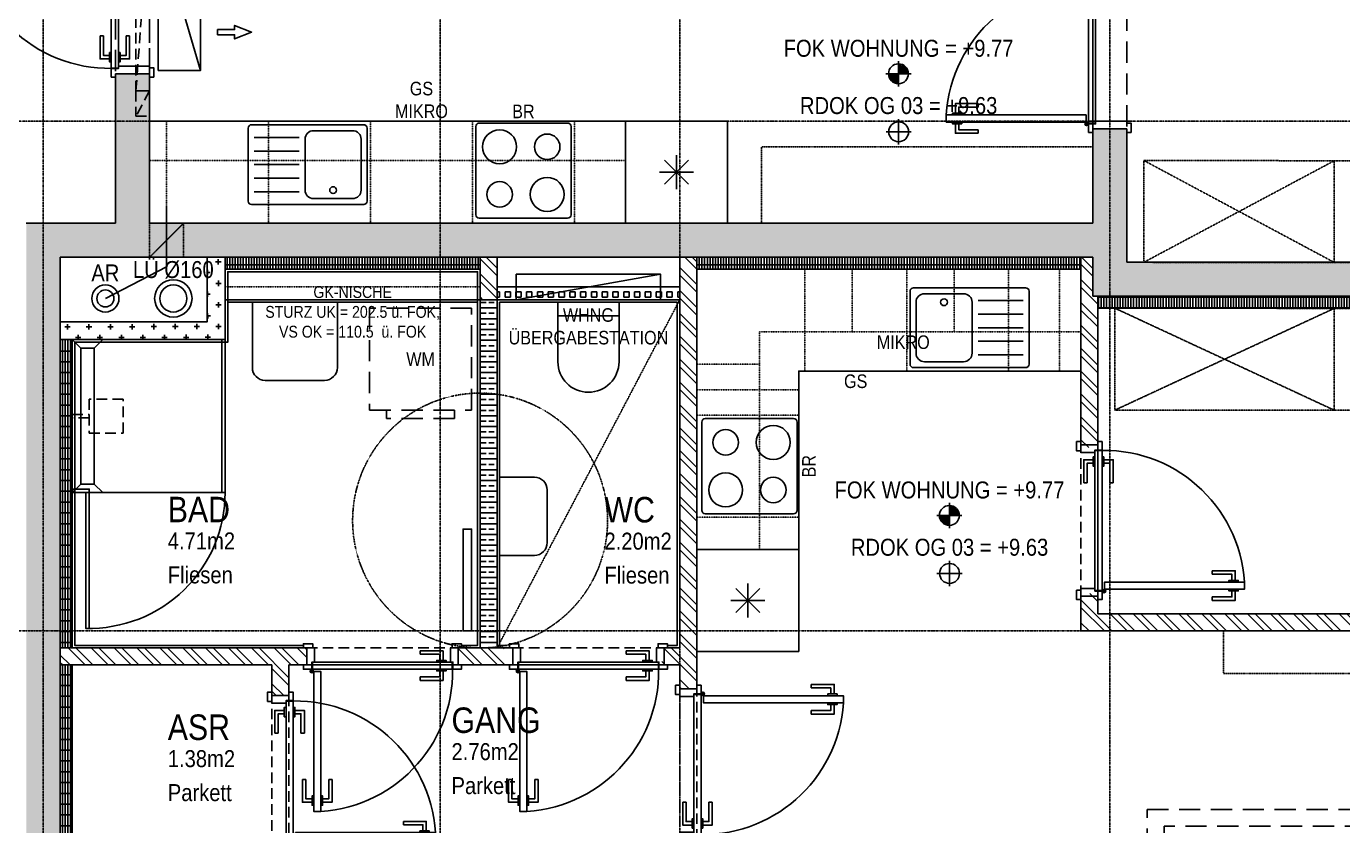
# Model space of a CAD drawing. Header units: millimetres. Extents: x -1798295 to -1733564, y -52013 to 52701.
# Drawn here: x -1761938 to -1754193, y -13888 to -9183 of the extents above; entities that cross this region are included whole.
import ezdxf
from ezdxf.enums import TextEntityAlignment as Align

# ---------------------------------------------------------------- set-up
doc = ezdxf.new("R2010")
doc.units = ezdxf.units.MM
for name, pattern in [('HIDDEN', [0.375, 0.25, -0.125]), ('HIDDEN2', [0.1875, 0.125, -0.0625]), ('STRICHPUNKT', [1, 0.5, -0.25, 0, -0.25])]:
    doc.linetypes.add(name, pattern=pattern)
for name, color, linetype in [('00_HLP---------M0', 6, 'Continuous'), ('00_HLP-G00-L03-M0', 6, 'Continuous'), ('01-ANS-G00-L03-M0', 8, 'Continuous'), ('01-SYM-G00-L03-M0', 8, 'Continuous'), ('01-TXT---------M0', 1, 'Continuous'), ('01-TXT---------PP', 1, 'Continuous'), ('01-TXT-G00-L03-M0', 1, 'Continuous'), ('02-ANS-G00-L03-M0', 8, 'Continuous'), ('02-AXO-G00-L03-M0', 8, 'STRICHPUNKT'), ('02-DIM-G00-L03-ACHSEN', 8, 'Continuous'), ('02-FIL-G00-L03-ORANGE', 40, 'Continuous'), ('02-FIL-G00-L03-STB', 8, 'Continuous'), ('02-FLI-G00-L03-M0', 141, 'Continuous'), ('02-HID---------M0', 8, 'HIDDEN2'), ('02-HID-G00-L03-M0', 8, 'HIDDEN2'), ('02-TWA---------M0', 4, 'Continuous'), ('02-TWA-G00-L03-M0', 4, 'Continuous'), ('02-ZWA---------M0', 2, 'Continuous'), ('02-ZWA-G00-L03-M0', 2, 'Continuous'), ('03-ANS-G00-L03-M0', 8, 'Continuous'), ('03-HID-G00-L03-M0', 8, 'HIDDEN2'), ('03-SYM-G00-L03-M0', 8, 'Continuous'), ('05-STO--------M0', 1, 'Continuous'), ('05-SYM---------M0', 8, 'Continuous'), ('05-SYM--------M0', 8, 'Continuous'), ('05-SYM-G00-L03-M0', 8, 'Continuous'), ('07-BAR-G00-L03-M0', 8, 'HIDDEN2'), ('07-SAN-G00-L03-FBHZG-EVERT', 8, 'Continuous'), ('07-SAN-G00-L03-KLIMA', 8, 'Continuous'), ('07-SAN-G00-L03-Küche', 8, 'Continuous'), ('07-SAN-G00-L03-M0', 8, 'Continuous'), ('07-SYM-G00-L03-M0', 8, 'STRICHPUNKT'), ('07_MOB-G00-L03-M0', 6, 'HIDDEN2')]:
    doc.layers.add(name, color=color, linetype=linetype)
doc.styles.add('ARIAL', font='arial.ttf', dxfattribs={"width": 0.85})
doc.dimstyles.new('pp chromy&schneider', dxfattribs={"dimscale": 0.005, "dimtxt": 25, "dimasz": 10, "dimexe": 0, "dimexo": 0, "dimgap": 5, "dimtad": 1, "dimdec": 1, "dimlfac": 100, "dimrnd": 0.1, "dimzin": 9, "dimdsep": 46, "dimtxsty": 'ARIAL', "dimblk": 'c&s kote', "dimcen": 0, "dimse1": 1, "dimse2": 1, "dimclrd": 8, "dimclrt": 8, "dimadec": 0, "dimazin": 0, "dimtfac": 0.75, "dimtdec": 1, "dimtix": 1, "dimtmove": 2, "dimatfit": 0, "dimldrblk": 'NONE', "dimfxl": 1, "dimtolj": 1, "dimlwd": -1, "dimarcsym": 0})
pattern_1 = [(90, (-1823605.963, -55861.873), (-15.875, -2e-07), []), (180, (-1823605.963, -55861.87), (8e-07, -63.5), [])]
pattern_2 = [(135, (-1823605.96, -55861.87), (-67.35192, -67.35192), []), (135, (-1823605.96, -55816.97), (-67.35192, -67.35192), [])]

# ---------------------------------------------------------------- blocks, each defined once
blk = doc.blocks.new('TÜR-80_10er-WAND')
at = {"layer": '00_HLP---------M0'}
for points in [[(-0.3575, 0.027), (-0.3575, 0.083), (-0.2225, 0.083)], [(-0.2225, 0.063), (-0.2225, 0.083)], [(0.4, 0.017), (-0.4, 0.017)], [(-0.375, 0.017), (-0.375, 0.027), (-0.32, 0.027), (-0.32, 0.017)], [(-0.3375, 0.027), (-0.3375, 0.063), (-0.2225, 0.063)], [(-0.375, -0.025), (-0.375, -0.035), (-0.32, -0.035), (-0.32, -0.025)], [(-0.3575, -0.035), (-0.3575, -0.091), (-0.2225, -0.091)], [(-0.3375, -0.035), (-0.3375, -0.071), (-0.2225, -0.071)], [(-0.2225, -0.071), (-0.2225, -0.091)]]:
    blk.add_lwpolyline(points, dxfattribs=at)
blk.add_lwpolyline([(0.4115, -0.025), (-0.4115, -0.025), (-0.4115, -0.025), (-0.4115, 0.017), (0.4115, 0.017)], close=True, dxfattribs=at)
at = {"layer": '02-HID---------M0', "ltscale": 0.5}
for points in [[(0.445, 0.1), (-0.445, 0.1)], [(-0.445, 0), (0.445, 0)]]:
    blk.add_lwpolyline(points, dxfattribs=at)
at = {"layer": '02-ZWA---------M0'}
for points in [[(-0.445, 0.1), (-0.445, 0)], [(0.445, 0.1), (0.445, 0)]]:
    blk.add_lwpolyline(points, dxfattribs=at)
at = {"layer": '05-STO--------M0'}
for points in [[(-0.465, 0.1), (-0.465, 0.125), (-0.41, 0.125), (-0.41, 0.1), (-0.4, 0.1), (-0.4, 0.017), (-0.415, 0.017), (-0.415, -0.025), (-0.465, -0.025), (-0.465, 0)], [(0.465, 0.1), (0.465, 0.125), (0.41, 0.125), (0.41, 0.1), (0.4, 0.1), (0.4, 0.017), (0.415, 0.017), (0.415, -0.025), (0.465, -0.025), (0.465, 0)]]:
    blk.add_lwpolyline(points, dxfattribs=at)
at = {"layer": '05-SYM---------M0'}
for points in [[(0.352, -0.8085), (0.296, -0.8085), (0.296, -0.6735)], [(0.316, -0.6735), (0.296, -0.6735)], [(0.352, -0.7885), (0.316, -0.7885), (0.316, -0.6735)], [(0.414, -0.8085), (0.47, -0.8085), (0.47, -0.6735)], [(0.414, -0.7885), (0.45, -0.7885), (0.45, -0.6735)], [(0.45, -0.6735), (0.47, -0.6735)], [(0.362, -0.826), (0.352, -0.826), (0.352, -0.771), (0.362, -0.771)], [(0.404, -0.826), (0.414, -0.826), (0.414, -0.771), (0.404, -0.771)]]:
    blk.add_lwpolyline(points, dxfattribs=at)
at = {"layer": '05-SYM--------M0'}
blk.add_lwpolyline([(0.404, -0.0395), (0.404, -0.8625), (0.404, -0.8625), (0.362, -0.8625), (0.362, -0.0395)], close=True, dxfattribs=at)
for points in [[(0.41, -0.036), (0.42, -0.036)], [(0.415, -0.031), (0.415, -0.041)]]:
    blk.add_lwpolyline(points, dxfattribs=at)
blk.add_circle((0.415, -0.036), 0.01, dxfattribs=at)
blk.add_arc((0.415, -0.036), 0.8282, 176.33088, 266.33088, dxfattribs=at)
blk = doc.blocks.new('01-SQM')
at = {"layer": '01-TXT---------M0', "color": 1, "style": 'ARIAL', "width": 0.85}
blk.add_attdef('ROOM', (0, 0), '', height=0.15, dxfattribs=at)
blk.add_attdef('AREA', text='', height=0.1, dxfattribs=at).set_placement((0, -0.06), align=Align.TOP_LEFT)
at = {"layer": '01-TXT---------PP', "color": 1, "style": 'ARIAL', "width": 0.85}
blk.add_attdef('NR', text='', height=0.15, dxfattribs=at).set_placement((-0.1173, 0), align=Align.RIGHT)
blk.add_attdef('FLOOR', text='', height=0.1, dxfattribs=at).set_placement((0, -0.26), align=Align.TOP_LEFT)
blk = doc.blocks.new('TÜR-80_20er-WAND')
at = {"layer": '00_HLP---------M0'}
for points in [[(-0.3575, 0.045), (-0.3575, 0.101), (-0.2225, 0.101)], [(-0.3375, 0.045), (-0.3375, 0.081), (-0.2225, 0.081)], [(-0.2225, 0.081), (-0.2225, 0.101)], [(-0.375, 0.035), (-0.375, 0.045), (-0.32, 0.045), (-0.32, 0.035)], [(0.4, -0.007), (-0.4, -0.007)], [(-0.375, -0.007), (-0.375, -0.017), (-0.32, -0.017), (-0.32, -0.007)], [(-0.3575, -0.017), (-0.3575, -0.073), (-0.2225, -0.073)], [(-0.3375, -0.017), (-0.3375, -0.053), (-0.2225, -0.053)], [(-0.2225, -0.053), (-0.2225, -0.073)]]:
    blk.add_lwpolyline(points, dxfattribs=at)
blk.add_lwpolyline([(0.4115, 0.035), (-0.4115, 0.035), (-0.4115, 0.035), (-0.4115, -0.007), (0.4115, -0.007)], close=True, dxfattribs=at)
at = {"layer": '02-HID---------M0'}
for points in [[(0.445, 0.01), (-0.445, 0.01)], [(-0.445, -0.19), (0.445, -0.19)]]:
    blk.add_lwpolyline(points, dxfattribs=at)
at = {"layer": '02-TWA---------M0'}
for points in [[(-0.445, -0.19), (-0.445, 0.01)], [(0.445, -0.19), (0.445, 0.01)]]:
    blk.add_lwpolyline(points, dxfattribs=at)
at = {"layer": '05-STO--------M0'}
for points in [[(-0.465, -0.19), (-0.465, -0.215), (-0.41, -0.215), (-0.41, -0.19), (-0.4, -0.19), (-0.4, -0.007), (-0.415, -0.007), (-0.415, 0.035), (-0.465, 0.035), (-0.465, 0.01)], [(0.465, -0.19), (0.465, -0.215), (0.41, -0.215), (0.41, -0.19), (0.4, -0.19), (0.4, -0.007), (0.415, -0.007), (0.415, 0.035), (0.465, 0.035), (0.465, 0.01)]]:
    blk.add_lwpolyline(points, dxfattribs=at)
at = {"layer": '05-SYM---------M0'}
for points in [[(0.352, 0.8185), (0.296, 0.8185), (0.296, 0.6835)], [(0.352, 0.7985), (0.316, 0.7985), (0.316, 0.6835)], [(0.362, 0.836), (0.352, 0.836), (0.352, 0.781), (0.362, 0.781)], [(0.404, 0.836), (0.414, 0.836), (0.414, 0.781), (0.404, 0.781)], [(0.414, 0.8185), (0.47, 0.8185), (0.47, 0.6835)], [(0.414, 0.7985), (0.45, 0.7985), (0.45, 0.6835)], [(0.316, 0.6835), (0.296, 0.6835)], [(0.45, 0.6835), (0.47, 0.6835)]]:
    blk.add_lwpolyline(points, dxfattribs=at)
at = {"layer": '05-SYM--------M0'}
blk.add_lwpolyline([(0.404, 0.0495), (0.404, 0.8725), (0.404, 0.8725), (0.362, 0.8725), (0.362, 0.0495)], close=True, dxfattribs=at)
for points in [[(0.41, 0.046), (0.42, 0.046)], [(0.415, 0.041), (0.415, 0.051)]]:
    blk.add_lwpolyline(points, dxfattribs=at)
blk.add_circle((0.415, 0.046), 0.01, dxfattribs=at)
blk.add_arc((0.415, 0.046), 0.8282, 93.66912, 183.66912, dxfattribs=at)
blk = doc.blocks.new('03-rar')
blk.add_circle((0, 0), 0.05)
at = {"layer": '01-TXT---------M0', "color": 8, "style": 'ARIAL', "width": 0.85}
blk.add_attdef('RR', text='', height=0.1, dxfattribs=at).set_placement((0, 0.1), align=Align.CENTER)
blk = doc.blocks.new('01-HK1')
for p, q in [((-0.0005, -0.0742), (-0.0005, 0.0742)), ((0.0737, 0), (-0.0747, 0))]:
    blk.add_line(p, q)
blk.add_circle((-0.0005, 0), 0.0586)
for points in [[(-0.0005, 0.0586), (0.0409, 0.0414), (-0.0005, 0)], [(-0.0005, 0), (0.0581, 0), (0.0409, 0.0414)], [(-0.0591, 0), (-0.0419, -0.0414), (-0.0005, 0)], [(-0.0419, -0.0414), (-0.0005, -0.0586), (-0.0005, 0)]]:
    blk.add_solid(points)
at = {"layer": '01-TXT---------M0', "color": 8, "style": 'ARIAL', "width": 0.85}
blk.add_attdef('HEIGHT', text='', height=0.1, dxfattribs=at).set_placement((0, 0.2), align=Align.TOP_CENTER)
blk = doc.blocks.new('07-WT60')
blk.add_lwpolyline([(-0.015, 0.25), (-0.4, 0.25, 0.414214), (-0.475, 0.175), (-0.475, -0.175, 0.414214), (-0.4, -0.25), (-0.015, -0.25)], format="xyb", close=True)
blk = doc.blocks.new('07-WM')
at = {"linetype": 'HIDDEN', "ltscale": 0.5}
blk.add_lwpolyline([(0.05, -0.05), (0.05, -0.65), (0.65, -0.65), (0.65, -0.05)], close=True, dxfattribs=at)
blk.add_lwpolyline([(0.65, -0.15), (0.7, -0.15), (0.7, -0.55), (0.65, -0.55)], dxfattribs=at)
blk = doc.blocks.new('07-Dusche')
for p, q in [((0, 0.9), (0, 0)), ((0.9, 0.9), (0, 0.9)), ((0.9, 0), (0.9, 0.9)), ((0, 0), (0.9, 0))]:
    blk.add_line(p, q)
for points in [[(0, 0.9), (0.9, 0.9), (0.9, 0.88), (0, 0.88)], [(0.05, 0.13), (0, 0.18)], [(0.9, 0.18), (0.85, 0.13)], [(0.9, 0), (0.9, 0.1), (0.88, 0.1), (0.88, 0)], [(0.9, 0.1), (1.7, 0.1), (1.7, 0.08), (0.9, 0.08)], [(0.05, 0.05), (0, 0)], [(0.9, 0), (0.85, 0.05)]]:
    blk.add_lwpolyline(points)
at = {"linetype": 'HIDDEN2', "ltscale": 0.5}
for points in [[(0.35, 0.1), (0.55, 0.1), (0.55, 0.3), (0.35, 0.3)], [(0.44, 0), (0.44, 0.1), (0.46, 0.1), (0.46, 0)]]:
    blk.add_lwpolyline(points, close=True, dxfattribs=at)
blk.add_lwpolyline([(0.85, 0.05), (0.85, 0.13), (0.05, 0.13), (0.05, 0.05), (0.85, 0.05)], close=True)
blk.add_arc((0.9, 0.1), 0.8, 358.56746, 90)
blk = doc.blocks.new('07-WC')
blk.add_lwpolyline([(-0.015, -0.18), (-0.365, -0.18, -1), (-0.365, 0.18, 0), (-0.015, 0.18), (-0.015, -0.18)], format="xyb", close=True)
blk.add_lwpolyline([(-0.095, -0.18), (-0.095, 0.18)])
blk = doc.blocks.new('07-WT-WC')
blk.add_lwpolyline([(1.005, -0.015), (1.005, -0.22, -0.414214), (0.93, -0.295), (0.62, -0.295, -0.414214), (0.545, -0.22), (0.545, -0.015)], format="xyb", close=True)
blk = doc.blocks.new('ECKSOFA')
blk.add_lwpolyline([(1.6, -0.2), (1.6, -0.2), (1.6, -0.2), (0.2, -0.2), (0.2, -2.7), (0.9, -2.7), (0.9, -2.8), (0.1, -2.8), (0.1, -0.1), (1.6, -0.1)], close=True)
for points in [[(1.6, -0.2), (1.7, -0.2)], [(1.7, -0.9), (1.7, -0.2)], [(0.875, -2.7), (0.875, -0.9), (1.7, -0.9)]]:
    blk.add_lwpolyline(points)
at = {"flags": 128}
blk.add_lwpolyline([(1.2, -1.225), (1.7, -1.225), (1.7, -2.225), (1.2, -2.225)], close=True, dxfattribs=at)
blk = doc.blocks.new('01-HK2')
for p, q in [((0.098, 0), (-0.098, 0)), ((0, -0.098), (0, 0.098))]:
    blk.add_line(p, q)
blk.add_circle((0, 0), 0.0773)
at = {"layer": '01-TXT---------M0', "color": 8, "style": 'ARIAL', "width": 0.85}
blk.add_attdef('HEIGHT', text='', height=0.1, rotation=360, dxfattribs=at).set_placement((0, 0.132), align=Align.BOTTOM_CENTER)
blk = doc.blocks.new('c&s kote')
at = {"color": 8}
for p, q in [((0, -2), (0, 2)), ((0, 2), (0, -2)), ((-2, 0), (2, 0)), ((2, 0), (-2, 0))]:
    blk.add_line(p, q, dxfattribs=at)
blk.add_circle((0, 0), 0.5, dxfattribs=at)
blk = doc.blocks.new('*D277')
at = {"layer": '02-DIM-G00-L03-ACHSEN', "color": 8, "transparency": 16777216}
blk.add_arc((-1737493.3, 3998.1), 378.3, 0.00757, 89.99243, dxfattribs=at)
at = {"layer": 'Defpoints', "color": 0, "transparency": 16777216}
for p in [(-1737493.3, 6461.8), (-1737165.8, 4187.3), (-1768782.6, 3998.1), (-1735093.3, 3998.1), (-1737493.3, -28465.6)]:
    blk.add_point(p, dxfattribs=at)
at = {"layer": '02-DIM-G00-L03-ACHSEN', "color": 8, "transparency": 16777216, "xscale": 0.05, "yscale": 0.05, "zscale": 0.05}
for p, rotation in [((-1737493.3, 4376.4), 179.9962138351538), ((-1737115.1, 3998.1), 270.0037875515814)]:
    blk.add_blockref('c&s kote', p, dxfattribs=dict(at, rotation=rotation))
at = {"layer": '02-DIM-G00-L03-ACHSEN', "color": 8, "transparency": 16777216, "insert": (-1737225.8, 4265.7), "char_height": 0.125, "attachment_point": 5, "rotation": 315, "style": 'ARIAL'}
blk.add_mtext('\\A1;90.00°', dxfattribs=at)
blk = doc.blocks.new('_None')
blk = doc.blocks.new('*D278')
at = {"layer": '02-DIM-G00-L03-ACHSEN', "color": 8, "transparency": 16777216}
blk.add_arc((-1765663.3, -25395.2), 946.5, 179.31551, 269.99697, dxfattribs=at)
at = {"layer": 'Defpoints', "color": 0, "transparency": 16777216}
for p in [(-1765663.3, 6461.8), (-1768706, -25358.7), (-1735093.3, -25762.1), (-1766486.8, -25861.9), (-1765663.3, -28465.6)]:
    blk.add_point(p, dxfattribs=at)
at = {"layer": '02-DIM-G00-L03-ACHSEN', "color": 8, "transparency": 16777216, "xscale": 0.05, "yscale": 0.05, "zscale": 0.05}
for p, rotation in [((-1766609.8, -25383.9), 89.31399766154718), ((-1765663.3, -26341.7), 359.998487369845)]:
    blk.add_blockref('c&s kote', p, dxfattribs=dict(at, rotation=rotation))
at = {"layer": '02-DIM-G00-L03-ACHSEN', "color": 8, "transparency": 16777216, "insert": (-1766336.6, -26060.4), "char_height": 0.125, "attachment_point": 5, "rotation": 314.65624, "style": 'ARIAL'}
blk.add_mtext('\\A1;90.69°', dxfattribs=at)
blk = doc.blocks.new('*D279')
at = {"layer": '02-DIM-G00-L03-ACHSEN', "color": 8, "transparency": 16777216}
blk.add_arc((-1737493.3, -25733.3), 916.3, 270.00313, 359.30936, dxfattribs=at)
at = {"layer": 'Defpoints', "color": 0, "transparency": 16777216}
for p in [(-1737493.3, 6461.8), (-1768706, -25358.7), (-1735093.3, -25762.1), (-1737038.4, -26528.6), (-1737493.3, -28465.6)]:
    blk.add_point(p, dxfattribs=at)
at = {"layer": '02-DIM-G00-L03-ACHSEN', "color": 8, "transparency": 16777216, "xscale": 0.05, "yscale": 0.05, "zscale": 0.05}
for p, rotation in [((-1736577.1, -25744.2), 89.31092105198894), ((-1737493.3, -26649.5), 180.0015639796901)]:
    blk.add_blockref('c&s kote', p, dxfattribs=dict(at, rotation=rotation))
at = {"layer": '02-DIM-G00-L03-ACHSEN', "color": 8, "transparency": 16777216, "insert": (-1736849.4, -26385), "char_height": 0.125, "attachment_point": 5, "rotation": 44.65624, "style": 'ARIAL'}
blk.add_mtext('\\A1;89.31°', dxfattribs=at)
blk = doc.blocks.new('Kühlschrank')
blk.add_lwpolyline([(-0.3, 0), (0.3, 0), (0.3, -0.6), (-0.3, -0.6)], close=True)
for points in [[(0.0707, -0.2293), (-0.0707, -0.3707)], [(-0.0707, -0.2293), (0.0707, -0.3707)], [(0, -0.2), (0, -0.4)], [(-0.1, -0.3), (0.1, -0.3)]]:
    blk.add_lwpolyline(points)
blk = doc.blocks.new('kochfeld')
blk.add_lwpolyline([(-0.28, -0.55), (-0.28, -0.03, -0.414214), (-0.26, -0.01), (0.26, -0.01, -0.414214), (0.28, -0.03), (0.28, -0.55, -0.414214), (0.26, -0.57), (-0.26, -0.57, -0.414214)], format="xyb", close=True)
for centre, radius in [((-0.14, -0.15), 0.075), ((0.14, -0.15), 0.1), ((-0.14, -0.43), 0.1), ((0.14, -0.43), 0.075)]:
    blk.add_circle(centre, radius)
blk = doc.blocks.new('Spüle')
for points in [[(0.4, -0.02), (-0.26, -0.02, 0.414214), (-0.28, -0.04), (-0.28, -0.47, 0.414214), (-0.26, -0.49), (0.4, -0.49, 0.414214), (0.42, -0.47), (0.42, -0.04, 0.414214)], [(-0.195, -0.055), (0.035, -0.055, -0.414214), (0.085, -0.105), (0.085, -0.405, -0.414214), (0.035, -0.455), (-0.195, -0.455, -0.414214), (-0.245, -0.405), (-0.245, -0.105, -0.414214)]]:
    blk.add_lwpolyline(points, format="xyb", close=True)
for points in [[(0.12, -0.095), (0.385, -0.095)], [(0.12, -0.175), (0.385, -0.175)], [(0.12, -0.255), (0.385, -0.255)], [(0.12, -0.335), (0.385, -0.335)], [(0.12, -0.415), (0.385, -0.415)]]:
    blk.add_lwpolyline(points)
blk.add_circle((-0.08, -0.405), 0.02)
blk = doc.blocks.new('KLIMAGERÄT')
for points in [[(-0.425, 0), (0.425, 0), (0.425, -0.25), (-0.425, -0.25), (-0.425, 0)], [(-0.215, -0.35), (-0.215, -0.45), (-0.24, -0.45), (-0.2, -0.55), (-0.2, -0.55), (-0.16, -0.45), (-0.185, -0.45), (-0.185, -0.35), (-0.215, -0.35)], [(-0.015, -0.35), (-0.015, -0.45), (-0.04, -0.45), (0, -0.55), (0, -0.55), (0.04, -0.45), (0.015, -0.45), (0.015, -0.35), (-0.015, -0.35)], [(0.215, -0.35), (0.215, -0.45), (0.24, -0.45), (0.2, -0.55), (0.2, -0.55), (0.16, -0.45), (0.185, -0.45), (0.185, -0.35), (0.215, -0.35)]]:
    blk.add_lwpolyline(points, close=True)
blk.add_lwpolyline([(-0.425, -0.25), (0.425, 0)])
blk = doc.blocks.new('WDB_KLIMA-INNEN_STB')
at = {"layer": '02-TWA---------M0', "linetype": 'HIDDEN2', "ltscale": 0.5}
for points in [[(0, 0.545), (0.08, 0.545), (0.08, 0.695), (0, 0.695)], [(0, 0.545), (0, -0.545), (0.08, -0.545), (0.08, 0.545)], [(0, -0.545), (0.08, -0.545), (0.08, -0.745), (0, -0.745)]]:
    blk.add_lwpolyline(points, close=True, dxfattribs=at)
for points in [[(0, 0.545), (0.08, 0.695)], [(0.08, 0.545), (0, -0.545)], [(0, -0.745), (0.08, -0.545)]]:
    blk.add_lwpolyline(points, dxfattribs=at)

msp = doc.modelspace()

# ---------------------------------------------------------------- hatches: boundary and pattern name
at = {"layer": '02-FIL-G00-L03-ORANGE', "true_color": 0x636466}
h = msp.add_hatch(dxfattribs=at)
h.set_pattern_fill('CROSS', color=251, scale=10, angle=197.04654197, style=0)
h.set_pattern_definition([(90.1423, (-1768365.036, 14923.8), (-63.65752, 63.34209), [31.75, -95.25]), (180.1423, (-1768349.2, 14939.717), (-63.34209, -63.65752), [31.75, -95.25])])
h.paths.add_polyline_path([(-1760768.3324, -10541.8724), (-1760873.3324, -10541.8724), (-1760873.3324, -10926.8724), (-1761738.3324, -10926.8724), (-1761738.3323, -11031.8724), (-1760768.3323, -11031.8724)])
h = msp.add_hatch(dxfattribs=at)
h.set_pattern_fill('GRATE', color=251, scale=20, angle=197.04654197, style=0)
h.set_pattern_definition(pattern_1)
h.paths.add_polyline_path([(-1759268.3324, -10541.8723), (-1760768.3324, -10541.8724), (-1760768.3324, -10611.8724), (-1759268.3324, -10611.8723)])
h = msp.add_hatch(dxfattribs=at)
h.set_pattern_fill('ANSI32', color=251, scale=10, angle=197.04654197, style=0)
h.set_pattern_definition(pattern_2)
h.paths.add_polyline_path([(-1759168.3324, -10541.8723), (-1759268.3324, -10541.8723), (-1759268.3324, -10791.8723), (-1759168.3324, -10791.8723)])
h = msp.add_hatch(dxfattribs=at)
h.set_pattern_fill('ANSI32', color=251, scale=10, angle=197.04654197, style=0)
h.set_pattern_definition(pattern_2)
h.paths.add_polyline_path([(-1757993.3324, -10541.8723), (-1758093.3324, -10541.8723), (-1758093.3324, -10791.8723), (-1757993.3324, -10791.8723)])
h = msp.add_hatch(dxfattribs=at)
h.set_pattern_fill('GRATE', color=251, scale=20, angle=197.04654197, style=0)
h.set_pattern_definition(pattern_1)
h.paths.add_polyline_path([(-1755733.3324, -10541.8723), (-1757993.3324, -10541.8723), (-1757993.3324, -10611.8723), (-1755733.3324, -10611.8723)])
h = msp.add_hatch(dxfattribs=at)
h.set_pattern_fill('ANSI32', color=251, scale=10, angle=197.04654197, style=0)
h.set_pattern_definition(pattern_2)
h.paths.add_polyline_path([(-1755633.3324, -10771.8723), (-1755663.3324, -10771.8723), (-1755663.3324, -10541.8723), (-1755733.3324, -10541.8723), (-1755733.3323, -11661.8723), (-1755633.3323, -11661.8723)])
h = msp.add_hatch(dxfattribs=at)
h.set_pattern_fill('SQUARE', color=251, scale=10, angle=197.04654197, style=0)
h.set_pattern_definition([(90, (-1823605.963, -55861.873), (-31.75, -4e-07), [31.75, -31.75]), (180, (-1823605.963, -55861.873), (4e-07, -31.75), [31.75, -31.75])])
h.paths.add_polyline_path([(-1758093.3324, -10716.8723), (-1759168.3324, -10716.8723), (-1759168.3324, -10791.8723), (-1758093.3324, -10791.8723)])
h = msp.add_hatch(dxfattribs=at)
h.set_pattern_fill('BRASS', color=251, scale=10, angle=107.04654197, style=0)
h.set_pattern_definition([(7e-07, (-1823605.963, -55861.87), (-8e-07, 63.5), []), (7e-07, (-1823605.963, -55830.12), (-8e-07, 63.5), [31.75, -15.875])])
h.paths.add_polyline_path([(-1759268.3324, -10791.8723), (-1759268.3323, -12841.8723), (-1759168.3323, -12841.8723), (-1759168.3324, -10791.8723)])
h = msp.add_hatch(dxfattribs=at)
h.set_pattern_fill('ANSI32', color=251, scale=10, angle=197.04654197, style=0)
h.set_pattern_definition(pattern_2)
h.paths.add_polyline_path([(-1757993.3324, -10791.8723), (-1758093.3324, -10791.8723), (-1758093.3323, -12841.8723), (-1758198.3323, -12841.8723), (-1758198.3323, -12941.8723), (-1758093.3323, -12941.8723), (-1758093.3323, -13081.8723), (-1757993.3323, -13081.8723)])
h = msp.add_hatch(dxfattribs=at)
h.set_pattern_fill('GRATE', color=251, scale=20, angle=197.04654197, style=0)
h.set_pattern_definition(pattern_1)
h.paths.add_polyline_path([(-1752473.3324, -10771.8723), (-1755633.3324, -10771.8723), (-1755633.3324, -10841.8723), (-1752543.3324, -10841.8723), (-1752543.3323, -11466.8723), (-1752473.3323, -11466.8723)])
h = msp.add_hatch(dxfattribs=at)
h.set_pattern_fill('GRATE', color=251, scale=20, angle=197.04654197, style=0)
h.set_pattern_definition(pattern_1)
h.paths.add_polyline_path([(-1761668.3323, -11031.8724), (-1761738.3323, -11031.8724), (-1761738.3323, -12841.8724), (-1761668.3323, -12841.8724)])
h = msp.add_hatch(dxfattribs=at)
h.set_pattern_fill('ANSI32', color=251, scale=10, angle=197.04654197, style=0)
h.set_pattern_definition(pattern_2)
h.paths.add_polyline_path([(-1752473.3323, -12641.8723), (-1755633.3323, -12641.8723), (-1755633.3323, -12521.8723), (-1755733.3323, -12521.8723), (-1755733.3323, -12741.8723), (-1752473.3323, -12741.8723)])
h = msp.add_hatch(dxfattribs=at)
h.set_pattern_fill('ANSI32', color=251, scale=10, angle=197.04654197, style=0)
h.set_pattern_definition(pattern_2)
h.paths.add_polyline_path([(-1761738.3323, -12841.8724), (-1761738.3323, -12941.8724), (-1760493.3323, -12941.8724), (-1760493.3323, -13121.8724), (-1760393.3323, -13121.8724), (-1760393.3323, -12941.8724), (-1760288.3323, -12941.8723), (-1760288.3323, -12841.8723)])
h = msp.add_hatch(dxfattribs=at)
h.set_pattern_fill('ANSI32', color=251, scale=10, angle=197.04654197, style=0)
h.set_pattern_definition(pattern_2)
h.paths.add_polyline_path([(-1759126.3323, -12841.8723), (-1759398.3323, -12841.8723), (-1759398.3323, -12941.8723), (-1759126.3323, -12941.8723)])
h = msp.add_hatch(dxfattribs=at)
h.set_pattern_fill('GRATE', color=251, scale=20, angle=197.04654197, style=0)
h.set_pattern_definition(pattern_1)
h.paths.add_polyline_path([(-1761738.3323, -12941.8724), (-1761738.3323, -14116.8724), (-1761668.3323, -14116.8724), (-1761668.3323, -12941.8724)])
at = {"layer": '02-FIL-G00-L03-STB', "true_color": 0x636466}
h = msp.add_hatch(dxfattribs=at)
h.set_pattern_fill('ANSI33', color=251, scale=20, angle=107.04654197, style=0)
h.set_pattern_definition([(45, (-1823605.96, -55861.87), (-89.80256, 89.80256), []), (45, (-1823516.16, -55861.87), (-89.80256, 89.80256), [63.5, -31.75])])
h.paths.add_polyline_path([(-1752273.3324, -9966.8723), (-1752473.3324, -9966.8723), (-1752473.3324, -10571.8723), (-1755463.3324, -10571.8723), (-1755463.3324, -9786.8723), (-1755663.3324, -9786.8723), (-1755663.3324, -10341.8723), (-1761213.3324, -10341.8724), (-1761213.3324, -9461.8724), (-1761413.3324, -9461.8724), (-1761413.3324, -10341.8724), (-1761938.3324, -10341.8724), (-1761938.3323, -16791.8724), (-1763193.3323, -16791.8724), (-1763193.3323, -16915.8724), (-1763193.3323, -16915.8724), (-1763193.3323, -16991.8724), (-1761938.3323, -16991.8724), (-1761938.3323, -18491.8724), (-1760775.8323, -18491.8724), (-1760775.8323, -18415.8723), (-1760775.8323, -18415.8723), (-1760775.8323, -18291.8724), (-1761738.3323, -18291.8724), (-1761738.3324, -10541.8724), (-1755663.3324, -10541.8723), (-1755663.3324, -10771.8723), (-1752473.3324, -10771.8723), (-1752473.3323, -11466.8723), (-1752273.3323, -11466.8723)])

# ---------------------------------------------------------------- linework, layer by layer
at = {"layer": '00_HLP-G00-L03-M0', "color": 251, "true_color": 0x636466}
for centre, radius in [((-1761073.3324, -10784.3724), 110), ((-1761473.3324, -10784.3724), 80)]:
    msp.add_circle(centre, radius, dxfattribs=at)
at = {"layer": '01-ANS-G00-L03-M0', "color": 251, "true_color": 0x636466}
for points in [[(-1755663.3324, -8911.141), (-1755663.3324, -9786.8723)], [(-1755633.3323, -11646.8723), (-1755633.3323, -12536.8723)], [(-1760288.3323, -12941.8723), (-1759398.3323, -12941.8723)], [(-1759075.8323, -12941.8723), (-1758185.8323, -12941.8723)]]:
    msp.add_lwpolyline(points, dxfattribs=at)
at = {"layer": '02-ANS-G00-L03-M0', "color": 251, "true_color": 0x636466}
msp.add_lwpolyline([(-1759268.3324, -10791.8723), (-1760768.3324, -10791.8724)], dxfattribs=at)
at = {"layer": '02-AXO-G00-L03-M0', "color": 251, "true_color": 0x636466}
for points in [[(-1761838.3326, 6461.8258), (-1761838.3321, -28465.616)], [(-1759503.3328, 6461.8258), (-1759503.3324, -28465.616)], [(-1758093.3326, 6461.8258), (-1758093.3321, -28465.616)], [(-1758093.3326, 6461.8258), (-1758093.3321, -28465.616)], [(-1755563.3326, 6461.8259), (-1755563.3321, -28465.6159)], [(-1768705.9639, -9741.8725), (-1735093.3324, -9741.872)], [(-1768705.9638, -12741.8725), (-1735093.3323, -12741.872)]]:
    msp.add_lwpolyline(points, dxfattribs=at)
at = {"layer": '02-FLI-G00-L03-M0', "color": 251, "true_color": 0x636466}
for points in [[(-1760308.3323, -12826.8723), (-1761653.3323, -12826.8724), (-1761653.3323, -11041.8724), (-1760753.3323, -11041.8723), (-1760753.3324, -10626.8724), (-1759283.3324, -10626.8723), (-1759283.3323, -12826.8723), (-1759378.3323, -12826.8723)], [(-1760753.3324, -10806.8724), (-1759283.3324, -10806.8723)], [(-1759108.3323, -12826.8723), (-1759153.3323, -12826.8723), (-1759153.3324, -10806.8723), (-1758108.3323, -10806.8723), (-1758108.3323, -12826.8723), (-1758165.8323, -12826.8723)]]:
    msp.add_lwpolyline(points, dxfattribs=at)
at = {"layer": '02-HID-G00-L03-M0', "color": 251, "true_color": 0x636466}
msp.add_lwpolyline([(-1761213.3324, -10341.8724), (-1761213.3324, -10541.8724), (-1761013.3324, -10541.8724), (-1761013.3324, -10341.8724)], close=True, dxfattribs=at)
msp.add_lwpolyline([(-1761213.3324, -10541.8724), (-1761013.3324, -10341.8724)], dxfattribs=at)
at = {"layer": '02-HID-G00-L03-M0', "color": 251, "ltscale": 0.5, "true_color": 0x636466}
msp.add_lwpolyline([(-1759268.3324, -10716.8723), (-1760768.3324, -10716.8724)], dxfattribs=at)
at = {"layer": '02-TWA-G00-L03-M0', "color": 251, "true_color": 0x636466}
for p, q in [((-1761413.3324, -10341.8724), (-1761413.3324, -9461.8724)), ((-1761213.3324, -10341.8724), (-1761213.3324, -9461.8724)), ((-1761738.3324, -10541.8724), (-1761738.3323, -18291.8724))]:
    msp.add_line(p, q, dxfattribs=at)
for points in [[(-1755663.3324, -10341.8723), (-1755663.3324, -9786.8723)], [(-1755463.3324, -10571.8723), (-1755463.3324, -9786.8723)], [(-1761938.3324, -10341.8724), (-1761413.3324, -10341.8724)], [(-1761213.3324, -10341.8724), (-1755663.3324, -10341.8723)], [(-1761738.3324, -10541.8724), (-1755663.3324, -10541.8723)], [(-1755663.3324, -10771.8723), (-1755663.3324, -10541.8723)], [(-1755463.3324, -10571.8723), (-1752473.3324, -10571.8723)], [(-1755663.3324, -10771.8723), (-1752473.3324, -10771.8723)]]:
    msp.add_lwpolyline(points, dxfattribs=at)
at = {"layer": '02-ZWA-G00-L03-M0', "color": 251, "true_color": 0x636466}
for p, q in [((-1760873.3324, -10921.8724), (-1760873.3324, -10541.8724)), ((-1760768.3324, -10541.8724), (-1760768.3323, -11026.8724)), ((-1759268.3323, -12841.8723), (-1759268.3324, -10541.8723)), ((-1759168.3324, -10541.8723), (-1759168.3324, -10791.8723)), ((-1758093.3324, -10791.8723), (-1758093.3324, -10541.8723)), ((-1757993.3323, -13081.8723), (-1757993.3324, -10541.8723)), ((-1755733.3324, -10541.8723), (-1755733.3323, -11646.8723)), ((-1759168.3324, -10716.8723), (-1758093.3324, -10716.8723)), ((-1759268.3324, -10791.8723), (-1758093.3324, -10791.8723)), ((-1759168.3323, -12841.8723), (-1759168.3324, -10791.8723)), ((-1758093.3324, -10791.8723), (-1758093.3323, -12841.8723)), ((-1755633.3324, -10771.8723), (-1755633.3323, -11646.8723)), ((-1761738.3324, -10921.8724), (-1760873.3324, -10921.8724)), ((-1760768.3323, -11026.8724), (-1761738.3323, -11026.8724)), ((-1761668.3323, -11026.8724), (-1761668.3323, -12841.8724)), ((-1755733.3323, -12536.8723), (-1755733.3323, -12741.8723)), ((-1755633.3323, -12536.8723), (-1755633.3323, -12641.8723)), ((-1755633.3323, -12641.8723), (-1752473.3323, -12641.8723)), ((-1755733.3323, -12741.8723), (-1752473.3323, -12741.8723)), ((-1761738.3323, -12841.8724), (-1760288.3323, -12841.8723)), ((-1759398.3323, -12841.8723), (-1759075.8323, -12841.8723)), ((-1758093.3323, -12841.8723), (-1758185.8323, -12841.8723)), ((-1758185.8323, -12941.8723), (-1758093.3323, -12941.8723))]:
    msp.add_line(p, q, dxfattribs=at)
for points in [[(-1760768.3324, -10611.8724), (-1759268.3324, -10611.8723)], [(-1755733.3324, -10611.8723), (-1757993.3324, -10611.8723)], [(-1755633.3324, -10841.8723), (-1752543.3324, -10841.8723)], [(-1761738.3323, -12941.8724), (-1760493.3323, -12941.8724)], [(-1761668.3323, -14116.8724), (-1761668.3323, -12941.8724)], [(-1760493.3323, -12941.8724), (-1760493.3323, -13121.8724)], [(-1760393.3323, -12941.8724), (-1760288.3323, -12941.8723)], [(-1760393.3323, -12941.8724), (-1760393.3323, -13121.8724)], [(-1759398.3323, -12941.8723), (-1759075.8323, -12941.8723)], [(-1758093.3323, -13081.8723), (-1758093.3323, -12941.8723)], [(-1757993.3323, -13078.8723), (-1757993.3323, -13081.8723)]]:
    msp.add_lwpolyline(points, dxfattribs=at)
at = {"layer": '03-ANS-G00-L03-M0', "color": 251, "true_color": 0x636466}
msp.add_lwpolyline([(-1761738.3323, -10541.8724), (-1761738.3323, -10921.8724), (-1760873.3324, -10921.8724), (-1760873.3324, -10541.8724)], close=True, dxfattribs=at)
at = {"layer": '03-HID-G00-L03-M0', "color": 251, "true_color": 0x636466}
msp.add_lwpolyline([(-1759168.3323, -12841.8723), (-1758093.3324, -10791.8723)], dxfattribs=at)
at = {"layer": '03-SYM-G00-L03-M0', "color": 251, "true_color": 0x636466}
msp.add_lwpolyline([(-1761113.3324, -10241.8724), (-1761113.3324, -10598.8449), (-1761473.3324, -10784.3724)], dxfattribs=at)
at = {"layer": '07-BAR-G00-L03-M0', "color": 251, "true_color": 0x636466}
msp.add_circle((-1759268.3323, -12091.8723), 750, dxfattribs=at)
at = {"layer": '07-SAN-G00-L03-FBHZG-EVERT', "color": 251, "true_color": 0x636466}
msp.add_lwpolyline([(-1759055.8324, -10791.8723), (-1759055.8324, -10641.8723), (-1758205.8324, -10641.8723), (-1758205.8324, -10791.8723)], close=True, dxfattribs=at)
msp.add_lwpolyline([(-1759055.8324, -10791.8723), (-1758205.8324, -10641.8723)], dxfattribs=at)
at = {"layer": '07-SAN-G00-L03-Küche', "color": 251, "linetype": 'HIDDEN2', "ltscale": 0.5, "true_color": 0x636466}
for points in [[(-1761113.3324, -9741.8724), (-1761113.3324, -10341.8724)], [(-1760513.3324, -9741.8724), (-1760513.3324, -10341.8724)], [(-1759913.3324, -9741.8723), (-1759913.3324, -10341.8723)], [(-1759313.3324, -9741.8723), (-1759313.3324, -10341.8723)], [(-1758713.3324, -9741.8723), (-1758713.3324, -10341.8723)], [(-1761213.3324, -9971.8724), (-1758413.3324, -9971.8723)], [(-1757358.3323, -11211.8723), (-1757358.3324, -10611.8723)], [(-1757078.3323, -10981.8723), (-1757078.3324, -10611.8723)], [(-1756758.3323, -11211.8723), (-1756758.3324, -10611.8723)], [(-1756478.3323, -10981.8723), (-1756478.3324, -10611.8723)], [(-1756158.3323, -11211.8723), (-1756158.3324, -10611.8723)], [(-1755858.3323, -11211.8723), (-1755858.3324, -10611.8723)], [(-1757623.3323, -12261.8723), (-1757623.3323, -10981.8723), (-1755733.3323, -10981.8723)], [(-1757993.3323, -11171.8723), (-1757623.3323, -11171.8723)], [(-1757993.3323, -11321.8723), (-1757393.3323, -11321.8723)], [(-1757993.3323, -11471.8723), (-1757393.3323, -11471.8723)], [(-1757993.3323, -12071.8723), (-1757393.3323, -12071.8723)]]:
    msp.add_lwpolyline(points, dxfattribs=at)
at = {"layer": '07-SAN-G00-L03-M0', "color": 251, "true_color": 0x636466}
for points in [[(-1761213.3324, -9741.8724), (-1757813.3324, -9741.8723), (-1757813.3324, -10341.8723)], [(-1757993.3323, -12861.8723), (-1757393.3323, -12861.8723), (-1757393.3323, -11211.8723), (-1757393.3323, -11211.8723), (-1755733.3323, -11211.8723)]]:
    msp.add_lwpolyline(points, dxfattribs=at)
msp.add_lwpolyline([(-1759318.3323, -12741.8723), (-1759318.3323, -12141.8723), (-1759368.3323, -12141.8723), (-1759368.3323, -12741.8723)], close=True, dxfattribs=at)
at = {"layer": '07_MOB-G00-L03-M0', "color": 251, "true_color": 0x636466}
for points in [[(-1757613.3324, -10341.8723), (-1757613.3324, -9891.8723), (-1755663.3324, -9891.8723), (-1755663.3324, -10341.8723), (-1757613.3324, -10341.8723)], [(-1753243.3302, -9975.5978), (-1753243.3302, -10573.6108), (-1755363.3328, -10571.8723), (-1755363.3328, -9972.1599)], [(-1753243.3324, -10843.8592), (-1753243.3323, -11441.8723), (-1755533.3323, -11441.8723), (-1755533.3324, -10841.8723)]]:
    msp.add_lwpolyline(points, close=True, dxfattribs=at)
for points in [[(-1755363.3328, -9972.1599), (-1754243.3298, -10571.8723)], [(-1754242.3603, -9973.9777), (-1755363.3328, -10571.8723)], [(-1754243.3301, -10573.3951), (-1754243.2012, -9975.3821)], [(-1755533.3324, -10841.8723), (-1754243.3323, -11441.8723)], [(-1754242.8127, -10842.992), (-1755533.3323, -11441.8723)], [(-1754243.3323, -11441.6566), (-1754243.2033, -10843.6435)], [(-1754893.3323, -12741.8723), (-1754893.3323, -12991.8723), (-1753093.3323, -12991.8723), (-1753093.3323, -12741.8723), (-1754893.3323, -12741.8723)]]:
    msp.add_lwpolyline(points, dxfattribs=at)

# ---------------------------------------------------------------- block references
at = {"layer": '01-SYM-G00-L03-M0', "color": 251, "true_color": 0x636466, "xscale": 999.9999999999995, "yscale": 999.9999999999995, "zscale": 999.9999999999995, "rotation": 4.19682703787e-05}
for p in [(-1756805.9639, -9461.8723), (-1756506.4743, -12061.8723)]:
    msp.add_blockref('01-HK1', p, dxfattribs=at).add_auto_attribs({'HEIGHT': 'FOK WOHNUNG = +9.77'})
at = {"layer": '01-SYM-G00-L03-M0', "color": 251, "true_color": 0x636466}
ref = msp.add_blockref('01-HK2', (-1756805.4534, -9803.2773), dxfattribs=dict(at, xscale=757.5757580624572, yscale=757.5757580613005, zscale=757.5757580681659, rotation=7.103270536e-07))
ref.add_attrib('HEIGHT', 'RDOK OG 03 = +9.63', dxfattribs={"layer": '01-TXT---------M0', "color": 8, "height": 100, "rotation": 0.00000071, "style": 'ARIAL', "width": 0.85}).set_placement((-1756805.4534, -9729.0585), align=Align.BOTTOM_CENTER)
ref = msp.add_blockref('01-HK2', (-1756505.9638, -12403.2772), dxfattribs=dict(at, xscale=757.5757580624572, yscale=757.5757580613005, zscale=757.5757580681659, rotation=7.103270536e-07))
ref.add_attrib('HEIGHT', 'RDOK OG 03 = +9.63', dxfattribs={"layer": '01-TXT---------M0', "color": 8, "height": 100, "rotation": 0.00000071, "style": 'ARIAL', "width": 0.85}).set_placement((-1756505.9638, -12329.0585), align=Align.BOTTOM_CENTER)
at = {"layer": '01-TXT-G00-L03-M0', "color": 251, "true_color": 0x636466, "xscale": 999.9999999999995, "yscale": 999.9999999999995, "zscale": 999.9999999999995}
for p, rotation, values in [((-1761105.9638, -12101.8724), 6.571202276e-07, {'ROOM': 'BAD', 'AREA': '4.71m2', 'FLOOR': 'Fliesen'}), ((-1758536.5456, -12103.1642), 6.796358067e-07, {'ROOM': 'WC', 'AREA': '2.20m2', 'FLOOR': 'Fliesen'}), ((-1761105.9638, -13383.4929), 6.854317951e-07, {'ROOM': 'ASR', 'AREA': '1.38m2', 'FLOOR': 'Parkett'}), ((-1759436.5456, -13342.2558), 6.86649515e-07, {'ROOM': 'GANG', 'AREA': '2.76m2', 'FLOOR': 'Parkett'})]:
    msp.add_blockref('01-SQM', p, dxfattribs=dict(at, rotation=rotation)).add_auto_attribs(values)
at = {"layer": '03-SYM-G00-L03-M0', "color": 251, "true_color": 0x636466, "xscale": 999.9999999999995, "yscale": 999.9999999999995, "zscale": 999.9999999999995, "rotation": 7.231559865e-07}
msp.add_blockref('03-rar', (-1761473.3324, -10784.3724), dxfattribs=at).add_auto_attribs({'RR': 'AR'})
at = {"layer": '03-SYM-G00-L03-M0', "color": 251, "true_color": 0x636466}
ref = msp.add_blockref('03-rar', (-1761073.3324, -10784.3724), dxfattribs=dict(at, xscale=1600.000000298865, yscale=1600.000000298865, zscale=1600.000000298865, rotation=7.291650447e-07))
ref.add_attrib('RR', 'LÜ %%C160', dxfattribs={"layer": '01-TXT---------M0', "color": 8, "height": 100, "rotation": 0.00000073, "style": 'ARIAL', "oblique": 360, "width": 0.85}).set_placement((-1761073.3324, -10664.3724), align=Align.CENTER)
at = {"layer": '05-SYM-G00-L03-M0', "color": 251, "true_color": 0x636466, "yscale": 999.9999999999995, "zscale": 999.9999999999995}
for name, p, xscale, rotation in [('TÜR-80_20er-WAND', (-1761403.3324, -9016.8724), 999.9999999999995, 90.00000072707948), ('TÜR-80_20er-WAND', (-1755653.3324, -9341.8723), -999.9999999999995, 90.00000065973423), ('TÜR-80_10er-WAND', (-1755633.3323, -12091.8723), -999.9999999999995, 90.00000091573078), ('TÜR-80_10er-WAND', (-1759843.3323, -12941.8723), -999.9999999999995, 9.183302918e-07), ('TÜR-80_10er-WAND', (-1758630.8323, -12941.8723), -999.9999999999995, 9.183302918e-07), ('TÜR-80_10er-WAND', (-1757993.3323, -13526.8723), 999.9999999999995, 90.00000047057479), ('TÜR-80_10er-WAND', (-1760393.3323, -13566.8723), -999.9999999999995, 90.00000091814611)]:
    msp.add_blockref(name, p, dxfattribs=dict(at, xscale=xscale, rotation=rotation))
at = {"layer": '07-SAN-G00-L03-KLIMA', "color": 251, "true_color": 0x636466, "xscale": 999.9999999999995, "yscale": 999.9999999999995, "zscale": 999.9999999999995, "rotation": 90.00000068912561}
msp.add_blockref('KLIMAGERÄT', (-1761163.3324, -9016.8724), dxfattribs=at)
at = {"layer": '07-SAN-G00-L03-Küche', "color": 251, "true_color": 0x636466, "yscale": 999.9999999999995, "zscale": 999.9999999999995}
for name, p, xscale, rotation in [('kochfeld', (-1759013.3324, -9741.8723), -999.9999999999995, 6.756390647e-07), ('Kühlschrank', (-1758113.3324, -9741.8723), 999.9999999999995, 6.914375475e-07), ('Spüle', (-1760213.3324, -9741.8723), -999.9999999999995, 6.741318703e-07), ('Spüle', (-1756458.3323, -11211.8723), -999.9999999999995, 180.000000675447), ('kochfeld', (-1757393.3323, -11771.8723), -999.9999999999995, 270.0000006767378), ('Kühlschrank', (-1757393.3323, -12561.8723), 999.9999999999995, 270.0000006935472)]:
    msp.add_blockref(name, p, dxfattribs=dict(at, xscale=xscale, rotation=rotation))
at = {"layer": '07-SAN-G00-L03-M0', "color": 251, "true_color": 0x636466, "yscale": 999.9999999999995, "zscale": 999.9999999999995}
for name, p, xscale, rotation in [('WDB_KLIMA-INNEN_STB', (-1761213.3324, -9016.8724), 999.9999999999995, 180.0000006568212), ('07-WT60', (-1760358.3324, -10791.8723), 999.9999999999995, 90.00000068780272), ('07-WM', (-1759268.3324, -10791.8723), 999.9999999999995, 270.0000006854271), ('07-WC', (-1758630.8324, -10791.8723), -999.9999999999995, 270.0000007504763), ('07-Dusche', (-1761668.3323, -11026.8724), 999.9999999999995, 270.0000006911996), ('07-WT-WC', (-1759168.3323, -12841.9217), 999.9999999999995, 90.00000073758667)]:
    msp.add_blockref(name, p, dxfattribs=dict(at, xscale=xscale, rotation=rotation))
at = {"layer": '07_MOB-G00-L03-M0', "color": 251, "true_color": 0x636466, "xscale": 999.9999999999995, "yscale": 999.9999999999995, "zscale": 999.9999999999995, "rotation": 270.0000001272397}
msp.add_blockref('ECKSOFA', (-1752543.3323, -13691.8723), dxfattribs=at)

# ---------------------------------------------------------------- texts
at = {"layer": '07-SAN-G00-L03-FBHZG-EVERT', "color": 251, "true_color": 0x636466, "insert": (-1758630.8324, -10841.8723), "char_height": 80, "width": 1165, "attachment_point": 2, "rotation": 0.00000069, "style": 'ARIAL'}
msp.add_mtext('WHNG ÜBERGABESTATION', dxfattribs=at)
at = {"layer": '07-SYM-G00-L03-M0', "color": 251, "true_color": 0x636466, "char_height": 80, "style": 'ARIAL'}
for s, insert, width, attachment_point, rotation in [('GS\\PMIKRO', (-1759613.3324, -9723.5698), 869.726927, 8, 0.00000069), ('BR', (-1759013.3324, -9723.5698), 545.8, 8, 0.00000069), ('MIKRO', (-1756778.3323, -11001.8723), 545.8, 2, 0.00000069), ('GS', (-1757058.3323, -11231.8723), 545.8, 2, 0.00000069), ('BR', (-1757373.3323, -11771.8723), 545.8, 2, 90.00000068)]:
    msp.add_mtext(s, dxfattribs=dict(at, insert=insert, width=width, attachment_point=attachment_point, rotation=rotation))
at = {"layer": '07-SYM-G00-L03-M0', "color": 251, "linetype": 'Continuous', "true_color": 0x636466, "style": 'ARIAL'}
for s, insert, char_height, width, attachment_point, rotation in [('GK-NISCHE \\PSTURZ UK = 202.5 ü. FOK, \\PVS OK = 110.5  ü. FOK', (-1760018.3324, -10711.8723), 70, 1470, 2, 0.00000069), ('WM', (-1759618.3323, -11141.8723), 80, 505.386808, 5, 0.00000072)]:
    msp.add_mtext(s, dxfattribs=dict(at, insert=insert, char_height=char_height, width=width, attachment_point=attachment_point, rotation=rotation))

# ---------------------------------------------------------------- dimensions: what is measured, and where the dimension line sits
at = {"layer": '02-DIM-G00-L03-ACHSEN', "color": 251, "true_color": 0x636466}
for base, line1, line2, picture, middle in [((-1737165.7549, 4187.2537), ((-1768782.5963, 3998.1263), (-1735093.3325, 3998.1267)), ((-1737493.3326, 6461.8261), (-1737493.3321, -28465.6157)), '*D277', (-1737225.8037, 4265.6555)), ((-1737038.3742, -26528.5927), ((-1737493.3326, 6461.8261), (-1737493.3321, -28465.6157)), ((-1768705.9637, -25358.7014), (-1735093.3322, -25762.0526)), '*D279', (-1736849.392, -26384.9664)), ((-1766486.8046, -25861.902), ((-1765663.3326, 6461.8257), (-1765663.3321, -28465.6161)), ((-1768705.9637, -25358.7014), (-1735093.3322, -25762.0526)), '*D278', (-1766336.5652, -26060.4157))]:
    dim = msp.add_angular_dim_2l(base=base, line1=line1, line2=line2, dimstyle='pp chromy&schneider', override={"dimzin": 8, "dimadec": 2}, dxfattribs=at)
    dim.commit()
    dim.dimension.update_dxf_attribs({"geometry": picture, "text_midpoint": middle})

doc.saveas('drawing.dxf')
